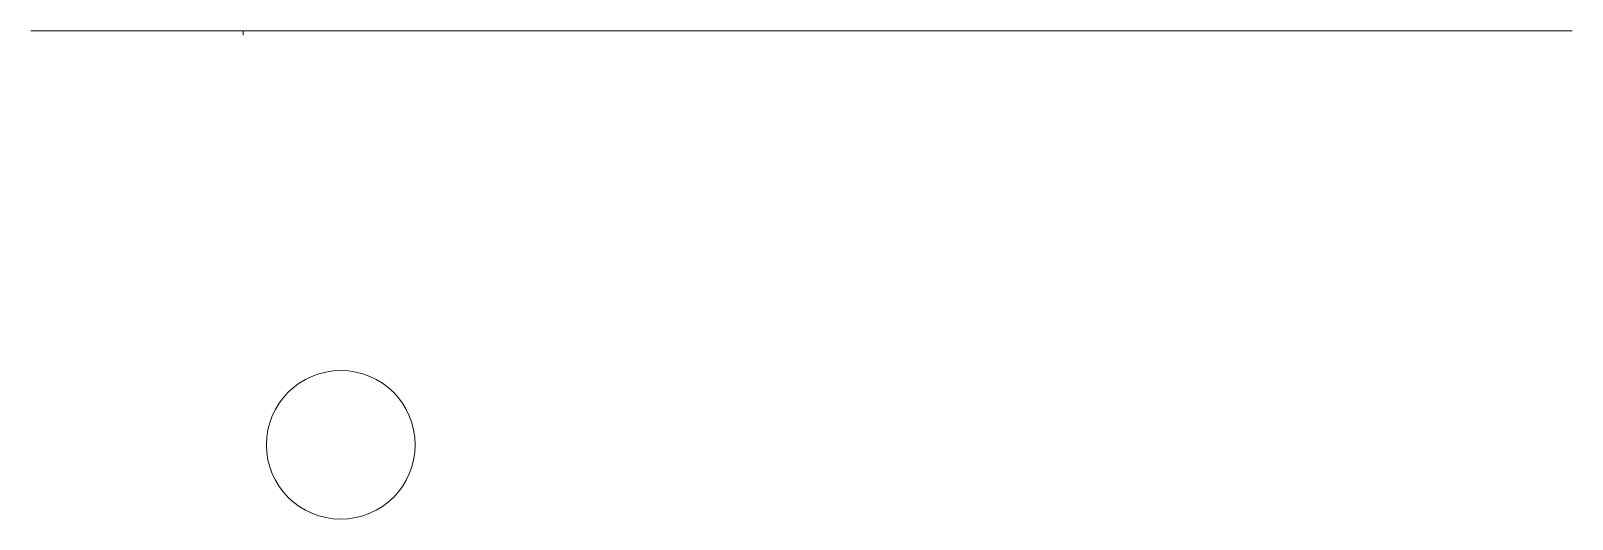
# Model space of a CAD drawing. Header units: millimetres. Extents: x -253 to 110, y -115 to 0.
import ezdxf

# ---------------------------------------------------------------- set-up
doc = ezdxf.new("R2010")
doc.units = ezdxf.units.MM
doc.layers.add('Back$7', color=7, linetype='Continuous', true_color=0xffffff)

msp = doc.modelspace()

# ---------------------------------------------------------------- linework, layer by layer
at = {"layer": 'Back$7', "color": 155, "linetype": 'Continuous', "lineweight": 18}
for p, q in [((-153, 0, -59.01), (-253, 0, -59.01)), ((-253, 0, 40.99), (-153, 0, 40.99)), ((-253, 0, -59.01), (-253, 0, 40.99)), ((-235, 0, 122.5), (-230, 0, 122.5)), ((-235, 0, 72.5), (-235, 0, 122.5)), ((-230, 0, 72.5), (-235, 0, 72.5)), ((-230, 0, 147.5), (-205, 0, 147.5)), ((-230, 0, 122.5), (-230, 0, 147.5)), ((-230, 0, 47.5), (-230, 0, 72.5)), ((-205, 0, 47.5), (-230, 0, 47.5)), ((-155, 0, 42.5), (-205, 0, 42.5)), ((-205, 0, 42.5), (-205, 0, 47.5)), ((-205, 0, 152.5), (-155, 0, 152.5)), ((-205, 0, 147.5), (-205, 0, 152.5)), ((-203.5, 0, -16.05), (-202.5, 0, -16.05)), ((-203.5, 0, -17.05), (-202.5, 0, -17.05)), ((-203.5, 0, -7.05), (-202.5, 0, -7.05)), ((-203.5, 0, 4.95), (-202.5, 0, 4.95)), ((-203.5, 0, 2.95), (-202.5, 0, 2.95)), ((-203.5, 0, 6.95), (-202.5, 0, 6.95)), ((-203.5, 0, 7.95), (-202.5, 0, 7.95)), ((-203.5, 0, -28.05), (-202.5, 0, -28.05)), ((-203.5, 0, -11.05), (-202.5, 0, -11.05)), ((-203.5, 0, -18.05), (-202.5, 0, -18.05)), ((-203.5, 0, -12.05), (-202.5, 0, -12.05)), ((-203.5, 0, -5.05), (-202.5, 0, -5.05)), ((-203.5, 0, 5.95), (-202.5, 0, 5.95)), ((-203.5, 0, -13.05), (-202.5, 0, -13.05)), ((-203.5, 0, -22.05), (-202.5, 0, -22.05)), ((-203.5, 0, 1.95), (-202.5, 0, 1.95)), ((-203.5, 0, 8.95), (-202.5, 0, 8.95)), ((-203.5, 0, -2.05), (-202.5, 0, -2.05)), ((-203.5, 0, -1.05), (-202.5, 0, -1.05)), ((-203.5, 0, -21.05), (-202.5, 0, -21.05)), ((-203.5, 0, -8.05), (-202.5, 0, -8.05)), ((-203.5, 0, -15.05), (-202.5, 0, -15.05)), ((-203.5, 0, -24.05), (-202.5, 0, -24.05)), ((-203.5, 0, -4.05), (-202.5, 0, -4.05)), ((-203.5, 0, -10.05), (-202.5, 0, -10.05)), ((-203.5, 0, -14.05), (-202.5, 0, -14.05)), ((-203.5, 0, -27.05), (-202.5, 0, -27.05)), ((-203.5, 0, 9.95), (-202.5, 0, 9.95)), ((-203.5, 0, -23.05), (-202.5, 0, -23.05)), ((-203.5, 0, 0.95), (-202.5, 0, 0.95)), ((-203.5, 0, -19.05), (-202.5, 0, -19.05)), ((-203.5, 0, -29.05), (-202.5, 0, -29.05)), ((-203.5, 0, -9.05), (-202.5, 0, -9.05)), ((-203.5, 0, -0.05), (-202.5, 0, -0.05)), ((-203.5, 0, 3.95), (-202.5, 0, 3.95)), ((-203.5, 0, -20.05), (-202.5, 0, -20.05)), ((-203.5, 0, -6.05), (-202.5, 0, -6.05)), ((-203.5, 0, -26.05), (-202.5, 0, -26.05)), ((-203.5, 0, 10.95), (-202.5, 0, 10.95)), ((-203.5, 0, -25.05), (-202.5, 0, -25.05)), ((-203.5, 0, -3.05), (-202.5, 0, -3.05)), ((-203, 0, 40.99), (-203, -1, 40.99)), ((-203, 0, -59.01), (-203, 0, 40.99)), ((-203, -1, -59.01), (-203, 0, -59.01)), ((-155, 0, 47.5), (-155, 0, 42.5)), ((-155, 0, 147.5), (-130, 0, 147.5)), ((-155, 0, 152.5), (-155, 0, 147.5)), ((-130, 0, 47.5), (-155, 0, 47.5)), ((-153, 0, 40.99), (-153, 0, -59.01)), ((-147, 0, 15), (-142, 0, 15)), ((-147, 0, -5), (-147, 0, 15)), ((-147, 0, -25), (-142, 0, -25)), ((-147, 0, -45), (-147, 0, -25)), ((-142, 0, -45), (-147, 0, -45)), ((-147, 0, -65), (-142, 0, -65)), ((-147, 0, -85), (-147, 0, -65)), ((-142, 0, -85), (-147, 0, -85)), ((-147, 0, 45), (-132, 0, 45)), ((-147, 0, 35), (-147, 0, 45)), ((-142, 0, 35), (-147, 0, 35)), ((-142, 0, -5), (-147, 0, -5)), ((-142, 0, -25), (-142, 0, -5)), ((-142, 0, -65), (-142, 0, -45)), ((-142, 0, -105), (-142, 0, -85)), ((-117, 0, -105), (-142, 0, -105)), ((-142, 0, 15), (-142, 0, 35)), ((-132, 0, -5), (-52, 0, -5)), ((-132, 0, 45), (-132, 0, -5)), ((-125, 0, 72.5), (-130, 0, 72.5)), ((-130, 0, 122.5), (-125, 0, 122.5)), ((-130, 0, 147.5), (-130, 0, 122.5)), ((-130, 0, 72.5), (-130, 0, 47.5)), ((-125, 0, 122.5), (-125, 0, 72.5)), ((-117, 0, -100), (-117, 0, -105)), ((-67, 0, -100), (-117, 0, -100)), ((-112, 0, 90), (-112, 0, 70)), ((-112, 0, 70), (-107, 0, 70)), ((-107, 0, 50), (-112, 0, 50)), ((-112, 0, 50), (-112, 0, 30)), ((-112, 0, 30), (-107, 0, 30)), ((-112, 0, 110), (-107, 0, 110)), ((-112, 0), (-97, 0)), ((-112, 0, 10), (-112, 0)), ((-107, 0, 10), (-112, 0, 10)), ((-107, 0, 130), (-112, 0, 130)), ((-112, 0, 130), (-112, 0, 110)), ((-107, 0, 90), (-112, 0, 90)), ((-107, 0, 30), (-107, 0, 10)), ((-107, 0, 70), (-107, 0, 50)), ((-107, 0, 110), (-107, 0, 90)), ((-107, 0, 150), (-107, 0, 130)), ((-82, 0, 150), (-107, 0, 150)), ((-97, 0, 50), (-17, 0, 50)), ((-97, 0), (-97, 0, 50)), ((-82, 0, 145), (-82, 0, 150)), ((-32, 0, 145), (-82, 0, 145)), ((-67, 0, -105), (-67, 0, -100)), ((-37, 0, -105), (-67, 0, -105)), ((-52, 0, 45), (-42, 0, 45)), ((-52, 0, -5), (-52, 0, 45)), ((-42, 0, -85), (-37, 0, -85)), ((-42, 0, -65), (-42, 0, -85)), ((-37, 0, -65), (-42, 0, -65)), ((-42, 0, -45), (-37, 0, -45)), ((-42, 0, -25), (-42, 0, -45)), ((-37, 0, -25), (-42, 0, -25)), ((-42, 0, -5), (-37, 0, -5)), ((-42, 0, 15), (-42, 0, -5)), ((-37, 0, 15), (-42, 0, 15)), ((-42, 0, 35), (-37, 0, 35)), ((-42, 0, 45), (-42, 0, 35)), ((-37, 0, -85), (-37, 0, -105)), ((-37, 0, -45), (-37, 0, -65)), ((-37, 0, -5), (-37, 0, -25)), ((-37, 0, 35), (-37, 0, 15)), ((-35, 0, 15), (-30, 0, 15)), ((-35, 0, -5), (-35, 0, 15)), ((-35, 0, -25), (-30, 0, -25)), ((-35, 0, -45), (-35, 0, -25)), ((-30, 0, -45), (-35, 0, -45)), ((-35, 0, -65), (-30, 0, -65)), ((-35, 0, -85), (-35, 0, -65)), ((-30, 0, -85), (-35, 0, -85)), ((-35, 0, 45), (-20, 0, 45)), ((-35, 0, 35), (-35, 0, 45)), ((-30, 0, 35), (-35, 0, 35)), ((-30, 0, -5), (-35, 0, -5)), ((-32, 0, 150), (-32, 0, 145)), ((-2, 0, 150), (-32, 0, 150)), ((-30, 0, -25), (-30, 0, -5)), ((-30, 0, -65), (-30, 0, -45)), ((-30, 0, -105), (-30, 0, -85)), ((-5, 0, -105), (-30, 0, -105)), ((-30, 0, 15), (-30, 0, 35)), ((-20, 0, -5), (60, 0, -5)), ((-20, 0, 45), (-20, 0, -5)), ((-17, 0), (-7, 0)), ((-17, 0, 50), (-17, 0)), ((-7, 0), (-7, 0, 10)), ((-7, 0, 10), (-2, 0, 10)), ((-7, 0, 130), (-2, 0, 130)), ((-7, 0, 110), (-7, 0, 130)), ((-2, 0, 110), (-7, 0, 110)), ((-7, 0, 90), (-2, 0, 90)), ((-2, 0, 70), (-7, 0, 70)), ((-7, 0, 50), (-2, 0, 50)), ((-7, 0, 30), (-7, 0, 50)), ((-2, 0, 30), (-7, 0, 30)), ((-7, 0, 70), (-7, 0, 90)), ((-5, 0, -100), (-5, 0, -105)), ((45, 0, -100), (-5, 0, -100)), ((-2, 0, 130), (-2, 0, 150)), ((-2, 0, 90), (-2, 0, 110)), ((-2, 0, 50), (-2, 0, 70)), ((-2, 0, 10), (-2, 0, 30)), ((0, 0, 90), (0, 0, 70)), ((0, 0, 70), (5, 0, 70)), ((5, 0, 50), (0, 0, 50)), ((0, 0, 50), (0, 0, 30)), ((0, 0, 30), (5, 0, 30)), ((0, 0, 110), (5, 0, 110)), ((0, 0), (15, 0)), ((0, 0, 10), (0, 0)), ((5, 0, 10), (0, 0, 10)), ((5, 0, 130), (0, 0, 130)), ((0, 0, 130), (0, 0, 110)), ((5, 0, 90), (0, 0, 90)), ((5, 0, 30), (5, 0, 10)), ((5, 0, 70), (5, 0, 50)), ((5, 0, 110), (5, 0, 90)), ((5, 0, 150), (5, 0, 130)), ((30, 0, 150), (5, 0, 150)), ((15, 0, 50), (95, 0, 50)), ((15, 0), (15, 0, 50)), ((30, 0, 145), (30, 0, 150)), ((80, 0, 145), (30, 0, 145)), ((45, 0, -105), (45, 0, -100)), ((75, 0, -105), (45, 0, -105)), ((60, 0, 45), (70, 0, 45)), ((60, 0, -5), (60, 0, 45)), ((70, 0, -85), (75, 0, -85)), ((70, 0, -65), (70, 0, -85)), ((75, 0, -65), (70, 0, -65)), ((70, 0, -45), (75, 0, -45)), ((70, 0, -25), (70, 0, -45)), ((75, 0, -25), (70, 0, -25)), ((70, 0, -5), (75, 0, -5)), ((70, 0, 15), (70, 0, -5)), ((75, 0, 15), (70, 0, 15)), ((70, 0, 35), (75, 0, 35)), ((70, 0, 45), (70, 0, 35)), ((75, 0, -85), (75, 0, -105)), ((75, 0, -45), (75, 0, -65)), ((75, 0, -5), (75, 0, -25)), ((75, 0, 35), (75, 0, 15)), ((80, 0, 150), (80, 0, 145)), ((110, 0, 150), (80, 0, 150)), ((95, 0), (105, 0)), ((95, 0, 50), (95, 0)), ((105, 0), (105, 0, 10)), ((105, 0, 10), (110, 0, 10)), ((105, 0, 130), (110, 0, 130)), ((105, 0, 110), (105, 0, 130)), ((110, 0, 110), (105, 0, 110)), ((105, 0, 90), (110, 0, 90)), ((110, 0, 70), (105, 0, 70)), ((105, 0, 50), (110, 0, 50)), ((105, 0, 30), (105, 0, 50)), ((110, 0, 30), (105, 0, 30)), ((105, 0, 70), (105, 0, 90)), ((110, 0, 130), (110, 0, 150)), ((110, 0, 90), (110, 0, 110)), ((110, 0, 50), (110, 0, 70)), ((110, 0, 10), (110, 0, 30))]:
    msp.add_line(p, q, dxfattribs=at)
msp.add_circle((-180, -97.5), 17.5, dxfattribs=at)

doc.saveas('drawing.dxf')
